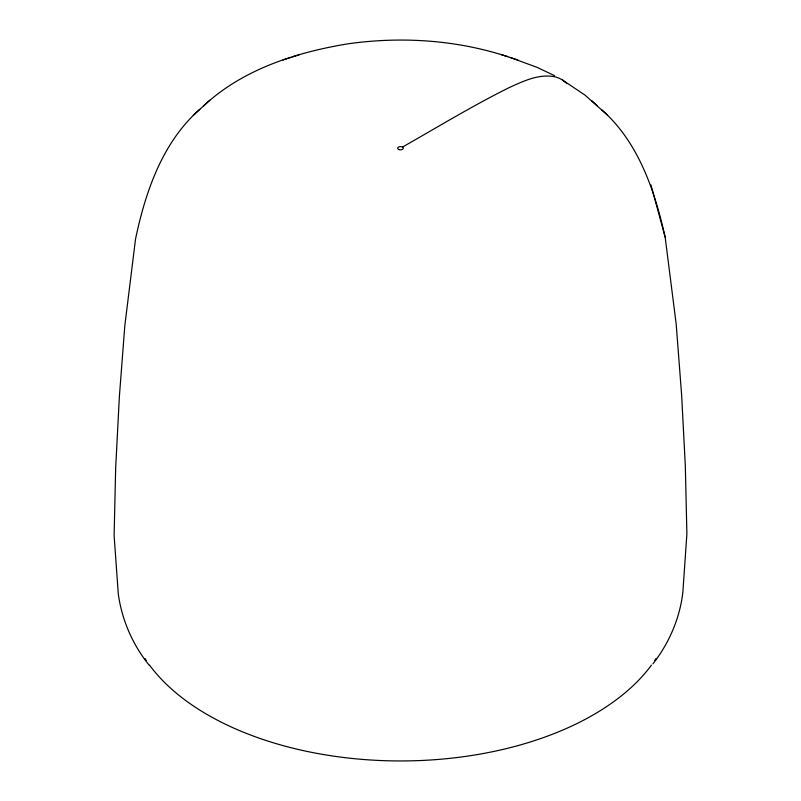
<?xml version="1.0" encoding="UTF-8"?>
<svg xmlns="http://www.w3.org/2000/svg" width="801" height="801" viewBox="0 0 801 801"><rect width="100%" height="100%" fill="white"/><g stroke="black" fill="none" stroke-linecap="round" stroke-linejoin="round"><path stroke-width="1.2" d="M652.905 663.879C669.055 643.303 679.939 618.102 682.873 592.059L686.888 533.887L685.326 466.102L681.631 395.033L676.184 324.065L665.16 237.186C654.807 190.898 638.457 142.087 601.751 109.827M199.779 109.367C162.443 142.137 145.462 191.759 135.529 239.008L124.816 325.687L119.369 396.685L115.674 467.774L114.112 535.579L118.288 593.861C121.772 619.814 132.736 644.945 149.246 665.291M203.614 105.882C242.533 69.507 295.439 52.606 346.993 43.965C400.57 36.245 456.129 39.74 507.684 56.661M193.341 115.264L209.732 100.285M402.482 147.064C437.706 127.049 472.36 105.932 508.645 87.86C522.582 81.512 537.661 74.082 553.431 76.516A76.415 44.115 -60 0 1 562.162 79.81L567.148 83.654M283.083 59.975L290.733 57.512M292.295 56.971L299.344 54.698M510.177 57.482L537.04 67.344L554.572 75.654M500.705 54.408L517.826 59.945M562.562 80.05L584.97 95.099L607.599 115.204M591.769 100.716L597.326 105.832M665.16 237.186L650.983 184.961M656.009 658.522A272.71 157.447 0 0 1 654.757 660.435M651.423 665.17A272.71 157.447 0 0 1 400.5 760.95A272.71 157.447 0 0 1 149.577 665.17M146.243 660.435A272.71 157.447 0 0 1 144.991 658.522M398.928 149.557A2.803 1.622 0 0 0 403.293 148.325A2.803 1.622 0 0 0 399.278 146.753A2.803 1.622 0 0 0 398.928 149.557"/></g></svg>
